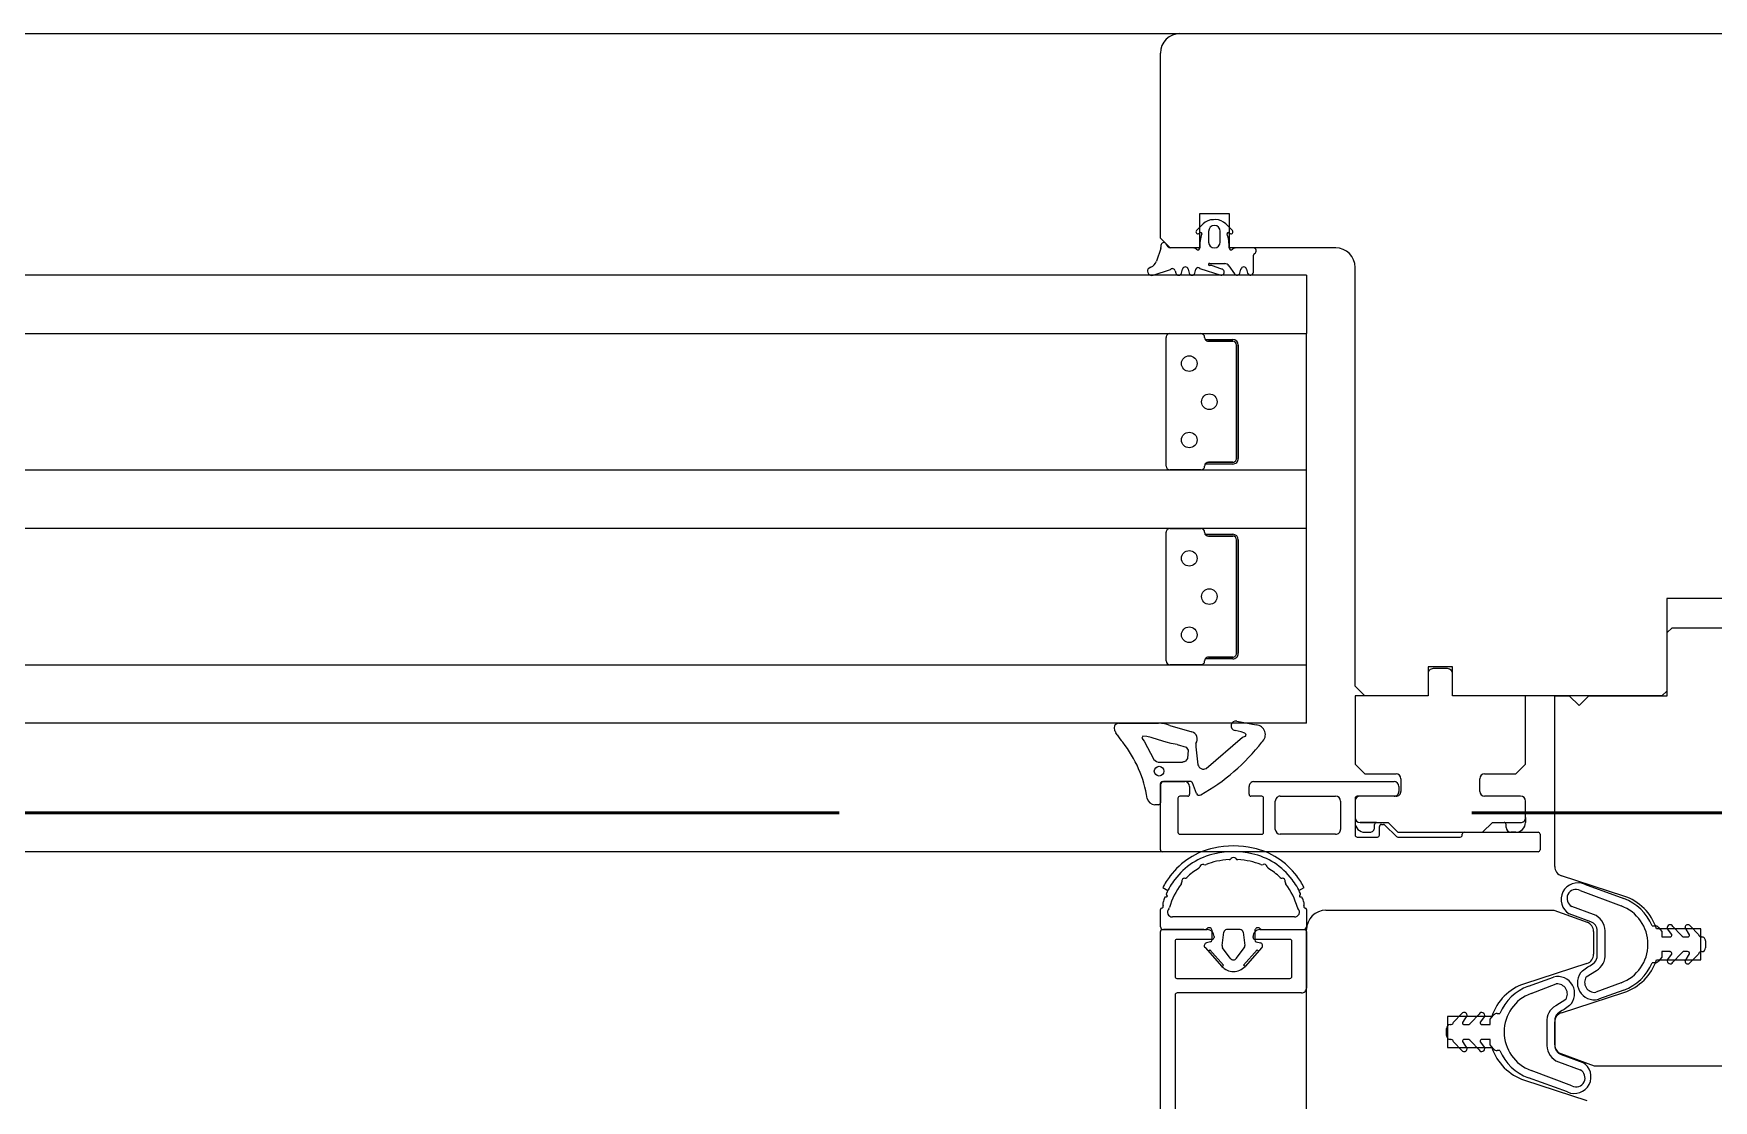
# Model space of a CAD drawing. Header units: centimetres. Extents: x 0.3 to 84.3, y 0.3 to 59.7.
# Drawn here: x 41.9845 to 42.3296, y 16.4007 to 16.6197 of the extents above; entities that cross this region are included whole.
import ezdxf

# ---------------------------------------------------------------- set-up
doc = ezdxf.new("R2010")
doc.units = ezdxf.units.CM
for name, pattern in [('AUSGEZOGEN', [0]), ('LINIE_23', [0.79, 0.4, -0.13, 0, -0.13, 0, -0.13]), ('RAND', [44.449999999999996, 12.7, -6.35, 12.7, -6.35, 0, -6.35])]:
    doc.linetypes.add(name, pattern=pattern)
doc.layers.add('Bauachsen grob', color=7, linetype='RAND', lineweight=25)
doc.layers.add('Fenster', color=7, linetype='AUSGEZOGEN', lineweight=35)

msp = doc.modelspace()

# ---------------------------------------------------------------- linework, layer by layer
at = {"layer": 'Bauachsen grob', "color": 32, "linetype": 'LINIE_23', "lineweight": 50, "true_color": 0xc36e14}
msp.add_line((22.93999949395658, 16.45973633730105), (73.13199837207799, 16.45973633730105), dxfattribs=at)
at = {"layer": 'Fenster', "color": 7, "linetype": 'AUSGEZOGEN', "lineweight": 25}
for p, q in [((39.42799842420348, 16.61973702461978), (42.2200002501508, 16.6197361169403)), ((42.22000025015151, 16.61973570238174), (42.36200024697737, 16.61973594937713)), ((42.21600032329593, 16.57773569636293), (42.21600025719854, 16.61573569551352)), ((42.23020031428147, 16.58273572095073), (42.22400031442007, 16.58273571016644)), ((42.22400031442007, 16.58273571016644), (42.2240003265959, 16.5757357103229)), ((42.23020032645729, 16.57573572110719), (42.23020031428147, 16.58273572095073)), ((42.22474685091836, 16.58065068475736), (42.22340927172014, 16.57931132368977)), ((42.22389252523011, 16.57868239228333), (42.22419240162338, 16.57885577234252)), ((42.22589223791303, 16.57913021148979), (42.22589365225281, 16.57692989461071)), ((42.22732007838868, 16.58153100164805), (42.22686762350716, 16.58153067982057)), ((42.22829330990658, 16.57693143708457), (42.22829182617505, 16.57914475440975)), ((42.2307792117608, 16.57931133685693), (42.22944162777679, 16.58065069314507)), ((42.22999608348537, 16.57885578271139), (42.23029596049815, 16.57868240372368)), ((42.2160782389393, 16.57558147043215), (42.21516242049697, 16.57299001789702)), ((42.21800032673001, 16.57573569988649), (42.21600032329593, 16.57773569636293)), ((42.21609386068032, 16.57622100896442), (42.21609386102914, 16.57602577427133)), ((42.21609386102914, 16.57602577427133), (42.2160938613772, 16.57583096486592)), ((42.21759230229931, 16.57598386628047), (42.21718535127464, 16.57656505042355)), ((42.2240003265959, 16.5757357103229), (42.21800032673001, 16.57573569988649)), ((42.22271527727669, 16.5757280214747), (42.21808379401376, 16.57572801300294)), ((42.25200032596999, 16.57573575902621), (42.23020032645729, 16.57573572110719)), ((42.23509388177453, 16.57572804219049), (42.23147321900815, 16.57572803712164)), ((42.22617160374261, 16.57252802751582), (42.2292019516977, 16.57252803292986)), ((42.22842330224078, 16.57141763688765), (42.22667963785941, 16.57203590104018)), ((42.23006797797541, 16.57202803448827), (42.23122268136542, 16.57042803585933)), ((42.23509387020133, 16.57072804276891), (42.23509386384582, 16.57421151817967)), ((42.2460003358992, 16.57013616316704), (39.40199851151087, 16.57013698039755)), ((42.2140101447606, 16.57179072203158), (42.21347520480564, 16.57144534410577)), ((42.2145226200001, 16.57012800691269), (42.2180629038257, 16.57132612040946)), ((42.2190399726492, 16.57103198778314), (42.2191630330455, 16.57057272341381)), ((42.22032214401113, 16.57057272548468), (42.2205388186781, 16.57138137212942)), ((42.22169792964375, 16.57138137420029), (42.22191460720013, 16.57057272832981)), ((42.22307371816576, 16.57057273040064), (42.22329039283274, 16.57138137704538)), ((42.22410711088444, 16.57148332005696), (42.2284061494926, 16.5701280311032)), ((42.23232185182035, 16.57057274639278), (42.23253852648732, 16.57138139303752)), ((42.23369763745296, 16.5713813951084), (42.23391431500936, 16.57057274923786)), ((42.24600033589992, 16.57013574825942), (42.24600035677279, 16.55813574852764)), ((42.25600048242698, 16.48573576799563), (42.2560003328382, 16.57173576607325)), ((39.40199853238371, 16.55813698066577), (42.24600035677206, 16.55813616343526)), ((42.21794035740001, 16.55813569972002), (42.22430035725784, 16.5581357107826)), ((42.24600040547608, 16.53013574915354), (42.24600035677279, 16.55813574852764)), ((42.21716040476404, 16.5309156989717), (42.21716035877421, 16.55735569838071)), ((42.22508035859717, 16.55735571215678), (42.22508035859717, 16.55735571215678)), ((42.22522035934196, 16.55692571240993), (42.23086035921588, 16.55692572222011)), ((42.22522035938695, 16.55689984247429), (42.22522035934196, 16.55692571240993)), ((42.22586035995383, 16.55656571353116), (42.23086035984208, 16.5565657222282)), ((42.23086035984208, 16.5565657222282), (42.22586035995383, 16.55656571353116)), ((42.23164036118138, 16.55578572360237), (42.23164040170951, 16.53248572412317)), ((42.23164040170951, 16.53248572412317), (42.23164036118138, 16.55578572360237)), ((42.23200036117331, 16.55578572422851), (42.23200040170146, 16.53248572474936)), ((42.22508040456961, 16.53092571274751), (42.22508040456961, 16.53092571274751)), ((42.22522040383592, 16.53134571298165), (42.22522040379093, 16.53137158291729)), ((42.23086040370984, 16.53134572279192), (42.22522040383592, 16.53134571298165)), ((42.23086040308367, 16.53170572278387), (42.22586040319543, 16.53170571408682)), ((42.22586040319543, 16.53170571408682), (42.23086040308367, 16.53170572278387)), ((39.40199858108704, 16.53013698129167), (42.2460004054754, 16.5301361640612)), ((42.22430040596119, 16.53013571140846), (42.21794040610335, 16.53013570034587)), ((42.24600042634896, 16.51813574942176), (42.24600040547608, 16.53013574915354)), ((42.24600042634822, 16.51813616432947), (39.4019986019599, 16.51813698155989)), ((42.21716047434021, 16.49091569986581), (42.21716042835038, 16.51735569927483)), ((42.21794042697617, 16.51813570061413), (42.22430042683403, 16.51813571167673)), ((42.22508042817334, 16.5173557130509), (42.22508042817334, 16.5173557130509)), ((42.22522042891813, 16.516925713304), (42.23086042879208, 16.51692572311427)), ((42.22522042896313, 16.5168998433684), (42.22522042891813, 16.516925713304)), ((42.24600047505231, 16.4901357500477), (42.24600042634896, 16.51813574942176)), ((42.22586042953001, 16.51656571442527), (42.23086042941825, 16.51656572312232)), ((42.23086042941825, 16.51656572312232), (42.22586042953001, 16.51656571442527)), ((42.23164043075754, 16.51578572449649), (42.23164047128568, 16.49248572501729)), ((42.23164047128568, 16.49248572501729), (42.23164043075754, 16.51578572449649)), ((42.23200043074952, 16.51578572512267), (42.23200047127761, 16.49248572564348)), ((42.34000044924005, 16.50373591370322), (42.32000044968711, 16.50373587891513)), ((42.32000044968711, 16.50373587891513), (42.32000048273579, 16.48473587933981)), ((42.32010046186068, 16.49673587924554), (42.32110046009893, 16.49773588096259)), ((42.32010048447294, 16.48373587953616), (42.32010046186068, 16.49673587924554)), ((42.32110046009893, 16.49773588096259), (42.33890045970103, 16.49773591192402)), ((39.4019986506632, 16.49013698218578), (42.24600047505157, 16.49013616495531)), ((42.22430047553734, 16.49013571230262), (42.21794047567952, 16.49013570124002)), ((42.22508047414576, 16.49092571364172), (42.22508047414576, 16.49092571364172)), ((42.22522047341209, 16.49134571387581), (42.2252204733671, 16.49137158381141)), ((42.23086047328606, 16.49134572368603), (42.22522047341209, 16.49134571387581)), ((42.23086047265985, 16.49170572367798), (42.22586047277161, 16.49170571498103)), ((42.22586047277161, 16.49170571498103), (42.23086047265985, 16.49170572367798)), ((42.24600049592514, 16.47813575031596), (42.24600047505231, 16.4901357500477)), ((42.27600047502229, 16.48973580269431), (42.27100047513408, 16.48973579399727)), ((42.27100047513408, 16.48973579399727), (42.27100048557051, 16.48373579413137)), ((42.27349727485981, 16.4893357983351), (42.27199727489334, 16.48933579572599)), ((42.27499727482629, 16.48933580094418), (42.27349727485981, 16.4893357983351)), ((42.27600048545872, 16.48373580282842), (42.27600047502229, 16.48973580269431)), ((42.25800048586108, 16.48373577151911), (42.25600048242698, 16.48573576799563)), ((42.27099727665509, 16.48833579400894), (42.27099728465636, 16.48373579411778)), ((42.2759972845446, 16.48373580281478), (42.27599727654336, 16.48833580270594)), ((42.27099728465636, 16.48373579411778), (42.25599728499164, 16.48373576805039)), ((42.25599728499164, 16.48373576805039), (42.25599730933798, 16.46973576837877)), ((42.27100048557051, 16.48373579413137), (42.25800048586108, 16.48373577151911)), ((42.29099728420929, 16.48373582892955), (42.2759972845446, 16.48373580281478)), ((42.31900048449754, 16.4837358776228), (42.27600048545872, 16.48373580282842)), ((42.29099730856629, 16.46973582925789), (42.29099728420929, 16.48373582892955)), ((42.2970004849893, 16.48373583935595), (42.30000048492226, 16.48373584457413)), ((42.29700054593386, 16.44869824898579), (42.2970004849893, 16.48373583935595)), ((42.30000048492226, 16.48373584457413), (42.30200048835636, 16.4817358480976)), ((42.30200048835636, 16.4817358480976), (42.30400048483283, 16.48373585153168)), ((42.30400048483283, 16.48373585153168), (42.32010048447294, 16.48373587953616)), ((42.32000048273579, 16.48473587933981), (42.31900048449754, 16.4837358776228)), ((42.24600049592441, 16.47813616522354), (39.40199867153606, 16.478136982454)), ((42.20710118144547, 16.47572546896909), (42.20683500060414, 16.47615757683329)), ((42.20710118144545, 16.47572546896945), (42.20683500060414, 16.47615757683366)), ((42.20747586855029, 16.47812689002431), (42.21562178227506, 16.47812690419337)), ((42.20747586855029, 16.47812689002463), (42.21562178227506, 16.47812690419369)), ((42.21236359185687, 16.4754451253948), (42.21218689442281, 16.47507174878406)), ((42.21236359185687, 16.47544512539512), (42.21218689442281, 16.47507174878443)), ((42.21321362577568, 16.47539182499718), (42.21236359185687, 16.4754451253948)), ((42.21409210802803, 16.47517867887732), (42.21321362577568, 16.47539182499746)), ((42.21795320501517, 16.47765542272341), (42.22244742313152, 16.47638302874011)), ((42.21795320501517, 16.47765542272369), (42.22244742313152, 16.47638302874039)), ((42.22539692852391, 16.46886042246474), (42.23288202616598, 16.47523451810421)), ((42.22539692852391, 16.46886042246511), (42.23288202616598, 16.47523451810457)), ((42.23259701949819, 16.47635471329877), (42.23131779280157, 16.47661188138118)), ((42.23171197330606, 16.47857265242956), (42.23566470782024, 16.47777802016581)), ((42.23330577463889, 16.47605996007524), (42.23259701949819, 16.47635471329877)), ((42.23288202616598, 16.47523451810421), (42.23329115209128, 16.4753797438842)), ((42.23329115209128, 16.4753797438842), (42.23346637588095, 16.47548714725831)), ((42.2335349431265, 16.47588827563668), (42.23330577463889, 16.47605996007524)), ((42.23353494312646, 16.47588827563705), (42.23330577463889, 16.4760599600756)), ((42.23346637588095, 16.47548714725831), (42.23361215106907, 16.47567771833588)), ((42.23346637588095, 16.47548714725863), (42.23361215106905, 16.4756777183362)), ((42.23361215106905, 16.4756777183362), (42.23353494312646, 16.47588827563705)), ((42.21218689442281, 16.47507174878406), (42.21263348218145, 16.47444315179342)), ((42.21263348218145, 16.47444315179342), (42.21462500509585, 16.4706978105055)), ((42.2156120962167, 16.47473425113631), (42.21409210802803, 16.47517867887705)), ((42.21718682504741, 16.4742509738876), (42.2156120962167, 16.47473425113631)), ((42.21822454788281, 16.47396388968077), (42.21718682504741, 16.4742509738876)), ((42.21940589851616, 16.47375340363319), (42.21822454788281, 16.47396388968077)), ((42.21940775525525, 16.47375339697428), (42.22131244138097, 16.4732248866204)), ((42.22131244138097, 16.47322488662075), (42.22168574333642, 16.47257336992971)), ((42.22168574333642, 16.47257336992939), (42.22154842038628, 16.47091475099056)), ((42.22327947385939, 16.47399450576632), (42.22327947512494, 16.47326693510673)), ((42.22327947385939, 16.47399450576668), (42.22327947512494, 16.47326693510704)), ((42.22327947512494, 16.47326693510673), (42.22369952074537, 16.46960558002184)), ((42.22327947512494, 16.47326693510704), (42.22369952074537, 16.46960558002216)), ((42.21587339807962, 16.47012583899973), (42.22050642991034, 16.47012584344471)), ((42.21587339807962, 16.47012583900009), (42.22050642991034, 16.47012584344507)), ((42.22062876899082, 16.47014877677212), (42.22050642991054, 16.47012584344471)), ((42.22071438676251, 16.47016995570334), (42.22062876899082, 16.47014877677212)), ((42.22085935551613, 16.47021281703515), (42.22071438676249, 16.47016995570371)), ((42.22100853506287, 16.47026750766177), (42.22085935551613, 16.47021281703482)), ((42.22117956498774, 16.47034724464566), (42.22100853506284, 16.47026750766209)), ((42.22154842038628, 16.47091475099056), (42.22117956498774, 16.47034724464538)), ((42.22154842038626, 16.47091475099083), (42.22117956498774, 16.47034724464566)), ((42.25599730933798, 16.46973576837877), (42.25799731277132, 16.46773577189925)), ((42.28899731209059, 16.46773582582078), (42.29099730856629, 16.46973582925789)), ((42.21599734058395, 16.45213569915691), (42.21599731692805, 16.46573569932589)), ((42.21599731739974, 16.46546451043592), (42.21599732381972, 16.46177359655872)), ((42.21599731739974, 16.46546451043628), (42.21599732381972, 16.46177359655908)), ((42.21639731622335, 16.46613570001269), (42.22099695877191, 16.46613570801333)), ((42.22222312488458, 16.4661269157145), (42.2166597106969, 16.46612690603747)), ((42.22199696048894, 16.46513570977509), (42.22199696327199, 16.46353570937759)), ((42.22337863958959, 16.46372170348168), (42.22259900212001, 16.4658637290228)), ((42.23419831038917, 16.46353573060064), (42.23419830760612, 16.46513573056486)), ((42.23519830584437, 16.46613573228192), (42.26399731547115, 16.46613578237503)), ((42.25799731277132, 16.46773577189925), (42.26439731260587, 16.46773578302396)), ((42.26499731718818, 16.46513578413683), (42.26499731892758, 16.46413578415918)), ((42.26539731432139, 16.46673578478567), (42.26539731884387, 16.46413578485495)), ((42.28159731854176, 16.46413581303332), (42.28159731401928, 16.46673581296405)), ((42.28259731225603, 16.4677358146811), (42.28899731209059, 16.46773582582078)), ((42.21959732206577, 16.46273570522149), (42.21959733424157, 16.45573573322982)), ((42.2215969639767, 16.46313570869075), (42.2199973213611, 16.46313570590833)), ((42.2367973214123, 16.46313573513035), (42.23459831107598, 16.46313573130533)), ((42.23719733427488, 16.45573576384331), (42.2371973220991, 16.46273573583498)), ((42.23959733275083, 16.45633576800447), (42.23959732266236, 16.462135740023)), ((42.2405973209006, 16.46313574174005), (42.25199732095757, 16.46313576156922)), ((42.25299732267463, 16.46213576333103), (42.25299733276313, 16.4563357913125)), ((42.25599732156392, 16.46273576853583), (42.2559973268967, 16.45966990936982)), ((42.25599732260758, 16.46213576854926), (42.25599732852153, 16.45873576863969)), ((42.26399732068934, 16.46313578244208), (42.25639732085922, 16.46313576922262)), ((42.26439732060561, 16.46313578313784), (42.25699732084581, 16.46313577026627)), ((42.28999732001858, 16.46313582766662), (42.2825973202588, 16.46313581479503)), ((42.29099732764965, 16.45873582951886), (42.29099732173566, 16.46213582942837)), ((42.21559732452442, 16.46137359587192), (42.21484494646735, 16.46137359456325)), ((42.21559732452442, 16.46137359587224), (42.21484494646733, 16.46137359456352)), ((42.2559973268967, 16.45966990936982), (42.25599733478333, 16.45513579655754)), ((42.25599732852153, 16.45873576862523), (42.25599733026096, 16.45773576866204)), ((42.29099732764965, 16.4587358295044), (42.29099732938902, 16.45773582954121)), ((42.21999733492839, 16.4553357339345), (42.23679733497959, 16.45533576315648)), ((42.2519973345249, 16.45533578959544), (42.24059733446791, 16.45533576976623)), ((42.25639733547018, 16.45473579726227), (42.26059733533149, 16.45473580456774)), ((42.2603973301178, 16.4577357763154), (42.25699733023861, 16.45773577040141)), ((42.25699733023861, 16.45773577040141), (42.25999733012677, 16.45773577561964)), ((42.25799733369507, 16.45573577218556), (42.25899733362791, 16.45573577392493)), ((42.25999733012677, 16.45773577561964), (42.26279733006417, 16.45773578048993)), ((42.25999733186614, 16.45673577564198), (42.25999733082251, 16.45733577562856)), ((42.26099733462683, 16.45513580525458), (42.26099733149591, 16.45693577737689)), ((42.26139733079123, 16.45733577806373), (42.26183164532486, 16.4573357788192)), ((42.26211448823481, 16.45721862202627), (42.26448014988431, 16.45485296860643)), ((42.26279733006417, 16.45773578048993), (42.26479733349827, 16.4557357840135)), ((42.26476299279425, 16.45473581181346), (42.27759733497902, 16.45473583413759)), ((42.26479733349827, 16.4557357840135), (42.27349733330383, 16.45573579914631)), ((42.27349733330383, 16.45573579914631), (42.28219733310934, 16.45573581427916)), ((42.27799733427432, 16.45513583482439), (42.2779973339265, 16.45533580735551)), ((42.27839733322179, 16.4557358080423), (42.29359733288202, 16.45573583448131)), ((42.28219733310934, 16.45573581427916), (42.28419732958584, 16.45773581771323)), ((42.28419732958584, 16.45773581771323), (42.28699732952323, 16.45773582258358)), ((42.28659732953218, 16.45773582188781), (42.28999732941139, 16.45773582780176)), ((42.28699732952323, 16.45773582258358), (42.28999732941139, 16.45773582780176)), ((42.28699733126265, 16.45673582260593), (42.28699733021902, 16.4573358225925)), ((42.28899733291255, 16.45573582610705), (42.28799733297969, 16.45573582436769)), ((42.29399733356888, 16.455335835186), (42.29399733913495, 16.45213583483046)), ((42.21639734127075, 16.45173569986164), (39.43159872064084, 16.45173662007041)), ((42.29359733983964, 16.45173583414366), (42.21639734127075, 16.45173569986164)), ((42.21648544781123, 16.44435996749531), (42.21755089521641, 16.4438078608368)), ((42.24445038252613, 16.44380790762585), (42.24551582801067, 16.44436001799086)), ((42.31121433291826, 16.44262685276781), (42.29838251522273, 16.44679613839949)), ((42.30311876785941, 16.4450459205073), (42.31117089363708, 16.442115202263)), ((42.21724683134986, 16.44244469176756), (42.21702518042891, 16.44241783617072)), ((42.21738269431395, 16.44276334714509), (42.21724861122438, 16.44294187467499)), ((42.24461858706227, 16.4427633945194), (42.24475266953078, 16.44294192251569)), ((42.2447544511349, 16.44244473961444), (42.24497610214929, 16.44241788478871)), ((42.30220738199926, 16.44378358495415), (42.31062366403521, 16.44061169315146)), ((42.21600065188221, 16.43633556541727), (42.21600064571157, 16.43988314342164)), ((42.24355037410636, 16.43833561329266), (42.21845092267328, 16.4383355696346)), ((42.24600064568435, 16.43988319560377), (42.24600065185501, 16.43633561759939)), ((42.25000056234353, 16.43973562444776), (42.2968439645971, 16.43973570592734)), ((42.2968439645971, 16.43973570592734), (42.30368460576091, 16.43724592963531)), ((42.30443474068738, 16.43735683162081), (42.29998812392888, 16.43897525900502)), ((42.30498197028926, 16.4388603407323), (42.30050648935259, 16.4404892737613)), ((42.21600098893179, 16.24253556945382), (42.2160006535746, 16.4353355654393)), ((42.21640065286989, 16.43573556612614), (42.2256183569172, 16.43573558215999)), ((42.22494235252165, 16.43573558098388), (42.21660065291244, 16.4357355664743)), ((42.22660065665116, 16.43364251471026), (42.22660065335691, 16.43553558387276)), ((42.22701835932116, 16.43433558462648), (42.22701835966904, 16.43413558463099)), ((42.22866627689638, 16.43244896397814), (42.2290051261865, 16.43520870966854)), ((42.23240065287523, 16.43573559395691), (42.2296006529477, 16.43573558908657)), ((42.23299618146935, 16.43520871661063), (42.23333504036024, 16.4324489720978)), ((42.23501835949017, 16.43413559854617), (42.23501835914229, 16.43433559849522)), ((42.2354006531618, 16.43553559917959), (42.23540065645463, 16.4336425300171)), ((42.23641835668763, 16.43573560089899), (42.24560065286783, 16.43573561679341)), ((42.2370589533013, 16.4357356020596), (42.24540065291207, 16.43573561656913)), ((42.24600063896671, 16.39573561847369), (42.24600056939055, 16.43573561757954)), ((42.24600065355129, 16.4353356174981), (42.24600067372916, 16.42373561788217)), ((42.30500056871387, 16.43536654672475), (42.30500057683412, 16.43069812916365)), ((42.30575071247178, 16.43040016191048), (42.30575070364032, 16.43547744871021)), ((42.30735583816285, 16.43072901399078), (42.30735070360454, 16.43547745149322)), ((42.31700056667272, 16.43651828632037), (42.31756022401416, 16.43651828729385)), ((42.32700056746226, 16.43593589260654), (42.31789602116724, 16.43593587677006)), ((42.31831483718063, 16.43617445920636), (42.3190005685978, 16.43538585370357)), ((42.3190005685978, 16.43538585370357), (42.31900057059813, 16.43423582872929)), ((42.31900057059813, 16.43423582872929), (42.32069653308915, 16.43423583167928)), ((42.32104527011205, 16.43474665872796), (42.32016863397868, 16.43591558338262)), ((42.32129128303089, 16.43640332365926), (42.32299252623385, 16.43460862692023)), ((42.32336138614662, 16.4342359363145), (42.32429651768521, 16.4342359379411)), ((42.32469386166792, 16.43468195096662), (42.32376863307394, 16.43616957976237)), ((42.32480539980269, 16.43649654616998), (42.32651427741768, 16.43472066539371)), ((42.32699375862095, 16.43426880403781), (42.32720057041469, 16.43423594299238)), ((42.32700057859444, 16.42953589274958), (42.32700056746226, 16.43593589260654)), ((42.21900065705341, 16.43333557069987), (42.21900066957747, 16.42613557086079)), ((42.22661836037377, 16.4337355839441), (42.21940065634868, 16.43373557138671)), ((42.22515481318351, 16.43204494306701), (42.22862281926214, 16.42819412905683)), ((42.22630418494805, 16.43325614387277), (42.22544536632237, 16.43302602251452)), ((42.22582402024151, 16.43130186711606), (42.22612125062187, 16.43156954993934)), ((42.22612125062187, 16.43156954993934), (42.22892004964249, 16.42846181188002)), ((42.23035477693366, 16.42986354073587), (42.22877739067269, 16.43202180522967)), ((42.23164654931866, 16.42986354298287), (42.23322392806998, 16.43202181296279)), ((42.23588006969548, 16.43156956691383), (42.23308128148611, 16.42846181911809)), ((42.23684650548003, 16.43204496340358), (42.23337851279768, 16.42819413732891)), ((42.24260065641005, 16.43373561174367), (42.23541836017699, 16.43373559925085)), ((42.235697129502, 16.4332561602109), (42.23655594892816, 16.43302604184032)), ((42.23617730100705, 16.43130188512464), (42.23588006969548, 16.43156956691383)), ((42.24300066962001, 16.4261356126101), (42.24300065709684, 16.43333561244836)), ((42.32068083557967, 16.43121834284034), (42.31900057584677, 16.43121833991768)), ((42.31900057584677, 16.43121833991768), (42.31900057784713, 16.43006831494341)), ((42.32016864507084, 16.42953858932779), (42.32104527713776, 16.43070751703213)), ((42.32299253277937, 16.43084555561395), (42.32129129581979, 16.42905085295661)), ((42.32429652293418, 16.43121824912941), (42.32336139139561, 16.43121824750288)), ((42.3237686450497, 16.42928460547173), (42.32469386846848, 16.43077223748624)), ((42.32651428435292, 16.430733529392), (42.3248054129159, 16.42895764267087)), ((42.32720057566365, 16.43121825418075), (42.32699376398426, 16.43118539241591)), ((42.3280005717883, 16.4334359444018), (42.32800057300598, 16.43273589441747)), ((42.32800057300598, 16.43273589441747), (42.32800057425424, 16.43201825555444)), ((42.22862281926214, 16.42819412905683), (42.22892004964249, 16.42846181188002)), ((42.23337851279768, 16.42819413732891), (42.23308128148611, 16.42846181911809)), ((42.30361861416232, 16.42879601376977), (42.29078681097101, 16.42462668349868)), ((42.30271027836395, 16.42728299829378), (42.30383249017671, 16.4280866865799)), ((42.30348082288336, 16.42606229413277), (42.30555245761528, 16.42734611749475)), ((42.31754494288896, 16.42891828743713), (42.31700057989219, 16.42891828649027)), ((42.31789603229943, 16.42953587691314), (42.32700057859444, 16.42953589274958)), ((42.31900057784713, 16.43006831494341), (42.31829955485934, 16.42926211814979)), ((42.21940067026432, 16.42573557156552), (42.24260067032472, 16.42573561192326)), ((42.29158303859856, 16.42411709238491), (42.29676898200572, 16.42600463163713)), ((42.29212782137665, 16.42262032210429), (42.29731099727121, 16.42457583524379)), ((42.3106236914949, 16.42482485747514), (42.30544051560032, 16.42286934433564)), ((42.21901838011687, 16.42233557097884), (42.21900072269467, 16.39561019464928)), ((42.24500067549099, 16.42273561616508), (42.21941837941215, 16.42273557166591)), ((42.29927068998819, 16.42138288544666), (42.29719905525626, 16.42009906208468)), ((42.29838256413584, 16.41867554739993), (42.31121436732715, 16.42284487767106)), ((42.3000412345076, 16.42016218128565), (42.29891902269483, 16.41935849299953)), ((42.31116847427299, 16.42332808719448), (42.30598253086581, 16.42144054794221)), ((42.28410514599869, 16.41793568425665), (42.27500059970371, 16.41793566842016)), ((42.27500059970371, 16.41793566842016), (42.2750006108359, 16.41153566856324)), ((42.27623722851863, 16.41671165018742), (42.27794609995568, 16.41848753690852)), ((42.27898286782185, 16.4181605741077), (42.27805764440309, 16.41667294209319)), ((42.27975898009219, 16.41659962396544), (42.28146021705174, 16.41839432662273)), ((42.28258286780071, 16.41790659025159), (42.28170623573381, 16.4167376625473)), ((42.28375093502444, 16.41737686463603), (42.28445195801221, 16.41818306142963)), ((42.2837509370248, 16.41622683966175), (42.28375093502444, 16.41737686463603)), ((42.28520656998259, 16.41852689214229), (42.28575093297938, 16.41852689308917)), ((42.29539567470872, 16.41671616558865), (42.29540080926702, 16.41196772808617)), ((42.29700060958428, 16.41210501444503), (42.29700060146402, 16.41677343200609)), ((42.29700080039979, 16.4170450176689), (42.29700080923121, 16.41196773086922)), ((42.27475093986558, 16.41470928516197), (42.27475093861731, 16.415426924025)), ((42.27475094108323, 16.41400923517754), (42.27475093986558, 16.41470928516197)), ((42.27555093720792, 16.41622692539864), (42.27575774888732, 16.41625978716352)), ((42.2757577542506, 16.41317637554157), (42.27555094245687, 16.413209236587)), ((42.27845498993739, 16.41622693044992), (42.27939012147595, 16.41622693207655)), ((42.27939012672493, 16.41320924326488), (42.27845499518634, 16.41320924163834)), ((42.28375094227341, 16.41320935085009), (42.2820549797824, 16.41320934790015)), ((42.28207067729188, 16.4162268367391), (42.2837509370248, 16.41622683966175)), ((42.28375094427378, 16.41205932587582), (42.28375094227341, 16.41320935085009)), ((42.2750006108359, 16.41153566856324), (42.2841051571309, 16.41153568439969)), ((42.27794611306888, 16.41094863340945), (42.27623723545388, 16.41272451418572)), ((42.27805765120367, 16.41276322861281), (42.27898287979761, 16.41127559981706)), ((42.28146022984065, 16.41104185592017), (42.27975898663769, 16.41283655265916)), ((42.28170624275952, 16.41269852085143), (42.28258287889287, 16.41152959619676)), ((42.28443667569092, 16.41127072037307), (42.28375094427378, 16.41205932587582)), ((42.28575094619884, 16.41092689325906), (42.2851912888574, 16.41092689228558)), ((42.30515721370102, 16.40773585524239), (42.29831657253722, 16.41022563153442)), ((42.29831677218419, 16.41008834795862), (42.30276338894269, 16.40846992057441)), ((42.30054413087229, 16.40366159462529), (42.29212784883636, 16.40683348642797)), ((42.2977695425823, 16.40858483884713), (42.30224502351897, 16.40695590581809)), ((42.35200061595462, 16.40773593672198), (42.30515721370102, 16.40773585524239)), ((42.29078684537983, 16.40484470840193), (42.3036186630754, 16.40067542277025)), ((42.29963274501214, 16.40239925907208), (42.29158061923447, 16.40532997731639))]:
    msp.add_line(p, q, dxfattribs=at)
for centre, radius in [((42.22192036800838, 16.55198570678026), 0.001599999964237213), ((42.22604038157063, 16.54413571412209), 0.001599999964237213), ((42.22192039531703, 16.53628570713117), 0.001599999964237213), ((42.22192043758455, 16.51198570767437), 0.001599999964237213), ((42.2260404511468, 16.50413571501621), 0.001599999964237213), ((42.22192046489322, 16.49628570802533), 0.001599999964237213), ((42.21573355352024, 16.46828129279856), 0.0009951991738439434), ((42.21573355352024, 16.46828129279887), 0.0009951991738439434)]:
    msp.add_circle(centre, radius, dxfattribs=at)
for centre, radius, start, end in [((42.22000025710913, 16.61573570247105), 0.003999999910593032, 90.00009966057128, 180.0000996577323), ((42.22369227033442, 16.57902864697975), 0.0003999929225091269, 135.0326048433393, 300.0427546813742), ((42.2242925467645, 16.57868267976846), 0.000199975219618, 346.7770180687356, 120.0521310899933), ((42.22686958440006, 16.57853044429566), 0.003000236165644155, 90.03744735080427, 135.0336649512531), ((42.22709207120872, 16.57913102076025), 0.001199833568615641, 0.6558387395782622, 180.0386451821503), ((42.22731812750476, 16.57852967163598), 0.003001330646089038, 44.96653977825638, 89.96275737851978), ((42.22989593896276, 16.57868268977954), 0.0001999752196213105, 59.94807364063323, 193.2231866591146), ((42.23049621415659, 16.57902865913566), 0.0003999929225092771, 239.9574500491701, 44.96759988549857), ((42.21409386142182, 16.57583096129269), 0.001999999955336423, 352.8339448952773, 0.0001023638641616895), ((42.21669386065766, 16.57622090371441), 0.0005999999865903835, 35.00009966614425, 179.9899493675577), ((42.21808379291625, 16.57632801298946), 0.0005999999865911402, 215.0000996664221, 270.0001048039439), ((42.22271527906328, 16.57472802149704), 0.0009999999776539726, 45.62234760148214, 90.00010236480615), ((42.22369440667308, 16.57572865413757), 0.0003999845071054933, 225.622347601248, 2.734602905918193), ((42.23210627924034, 16.57612844636077), 0.008021383202929644, 161.7764432465142, 182.7203813443579), ((42.22709347690628, 16.57693715848772), 0.00119984664144861, 180.3468710301243, 359.7267871698633), ((42.22208221561371, 16.57612842845173), 0.008021383202948764, 357.2791479126678, 18.22376148322558), ((42.23049408961526, 16.57572866628329), 0.0003999845012336788, 177.2791475822579, 314.3778567972379), ((42.23147322079474, 16.57472803714394), 0.0009999999776518973, 90.00010236480615, 134.3778571282949), ((42.23509388261451, 16.57512804220386), 0.000599999986588471, 293.5770051612255, 90.00008021308197), ((42.25200033292762, 16.5717357591156), 0.003999999910593032, 9.966504635886799e-05, 90.00009966057128), ((42.21352882327031, 16.5734063700991), 0.001685819994912878, 286.5894433657395, 345.7015317395003), ((42.22111837443833, 16.57122608174122), 0.000599999986592597, 15.00010236454275, 165.0001023641915), ((42.22605682478843, 16.57234079443123), 0.0002196142897805106, 58.49057436473718, 269.8168422309077), ((42.22622214985908, 16.57101305221772), 0.001120497650215132, 65.9025387223701, 98.52104406435525), ((42.22920195348429, 16.57152803295216), 0.0009999999776428021, 30.00010236472235, 90.00010236480615), ((42.23311808224756, 16.57122610264936), 0.0005999999865885807, 15.00010236454275, 165.0001023645192), ((42.23549386383689, 16.57421151889429), 0.0003999999910624642, 113.5770051617795, 180.0001023638642), ((42.21424036454628, 16.57097865418035), 0.000896252707212366, 148.6199479426382, 288.3564929535452), ((42.21846041744381, 16.57087669532401), 0.0005999999865881322, 15.00010236504607, 131.4925540927694), ((42.21974258825086, 16.57072801587277), 0.0005999999865885974, 195.0001023648705, 345.0001023645193), ((42.22249416240553, 16.57072802078877), 0.0005999999865885974, 195.0001023645427, 345.0001023648469), ((42.2237198824542, 16.57126306044965), 0.000445488666257836, 29.63167463829244, 164.5980849804064), ((42.22844555857489, 16.57077242389663), 0.0006455967380041498, 266.5003250436669, 91.9756090090891), ((42.23174229606011, 16.57072803678092), 0.0005999999865883179, 210.0001023648714, 345.0001023650225), ((42.23449387021473, 16.57072804169688), 0.0005999999865896489, 195.0001023648705, 0.0001023638641616895), ((42.21794035875675, 16.5573556997374), 0.0007799999825662963, 90.00009966077484, 180.0000996613894), ((42.22430035861456, 16.55735571079998), 0.0007799999825644772, 9.966138939567454e-05, 90.00009966077484), ((42.22586035859711, 16.55734571351367), 0.0007799999825654436, 180.0000996613894, 270.0000996607748), ((42.22586035859711, 16.55734571351367), 0.0007799999825662963, 214.8639376147279, 270.0000996607748), ((42.23086036119881, 16.55578572224557), 0.001139999974518432, 9.966138939567454e-05, 90.00009966077484), ((42.23086036119881, 16.55578572224557), 0.0007799999825662963, 9.966138939567454e-05, 90.00009966077484), ((42.23086036119881, 16.55578572224557), 0.0007799999825653868, 9.966138939567454e-05, 90.00009966077484), ((42.21794040474662, 16.53091570032838), 0.0007799999825662963, 180.0000996613894, 270.0000996602529), ((42.22430040460441, 16.53091571139102), 0.0007799999825662963, 270.0000996602529, 9.966138939567454e-05), ((42.22586040455217, 16.5309257141042), 0.0007799999825662963, 90.0000996602529, 180.0000996613894), ((42.22586040455217, 16.5309257141042), 0.0007799999825663253, 90.0000996602529, 145.1362617061188), ((42.23086040172694, 16.53248572276638), 0.0007799999825653868, 270.0000996607748, 9.966138939567454e-05), ((42.23086040172694, 16.53248572276638), 0.0007799999825662963, 270.0000996607748, 9.966138939567454e-05), ((42.23086040172694, 16.53248572276638), 0.001139999974519342, 270.0000996607748, 9.966138939567454e-05), ((42.21794042833291, 16.51735570063146), 0.0007799999825662963, 90.0000996602529, 180.0000996613894), ((42.22430042819076, 16.5173557116941), 0.0007799999825662963, 9.966138939567454e-05, 90.0000996602529), ((42.22586042817328, 16.51734571440779), 0.0007799999825654436, 180.0000996613894, 270.0000996607748), ((42.22586042817328, 16.51734571440779), 0.0007799999825662963, 214.8639376147279, 270.0000996607748), ((42.23086043077498, 16.51578572313969), 0.001139999974518432, 9.966138939567454e-05, 90.00009966077484), ((42.23086043077498, 16.51578572313969), 0.0007799999825662963, 9.966138939567454e-05, 90.00009966077484), ((42.23086043077498, 16.51578572313969), 0.0007799999825653868, 9.966138939567454e-05, 90.00009966077484), ((42.23086047130309, 16.49248572366049), 0.001139999974519342, 270.0000996604177, 9.966138939567454e-05), ((42.23086047130309, 16.49248572366049), 0.0007799999825653868, 270.0000996607748, 9.966138939567454e-05), ((42.23086047130309, 16.49248572366049), 0.0007799999825662963, 270.0000996607748, 9.966138939567454e-05), ((42.21794047432278, 16.49091570122249), 0.0007799999825662963, 180.0000996613894, 270.0000996602529), ((42.22430047418061, 16.49091571228513), 0.0007799999825662963, 270.0000996607748, 9.966138939567454e-05), ((42.22586047412835, 16.4909257149984), 0.0007799999825662963, 90.0000996602529, 180.0000996613894), ((42.22586047412835, 16.4909257149984), 0.0007799999825663253, 90.0000996602529, 145.1362617063329), ((42.27199727663272, 16.48833579574829), 0.000999999977648258, 90.00009966036772, 180.0000996650464), ((42.2749972765657, 16.48833580096647), 0.0009999999776484855, 9.966504635886799e-05, 90.00009966077484), ((42.20747587028967, 16.47712689004665), 0.0009999999776484742, 90.00009966036772, 199.025903628148), ((42.20747587028967, 16.47712689004691), 0.0009999999776484742, 90.00009966036772, 199.025903628148), ((42.20959457581742, 16.47785749047256), 0.003241135871724434, 199.0259036281858, 211.6332997063573), ((42.20959457581742, 16.47785749047288), 0.003241135871724434, 199.0259036282452, 211.6332997064108), ((42.21445694776749, 16.48025666182738), 0.008639386951827381, 211.6332997063823, 224.3835742775686), ((42.21445694776749, 16.4802566618277), 0.008639386951827381, 211.6332997064023, 224.3835742775854), ((42.21562178487873, 16.47212686496654), 0.006000039226772655, 67.13460670346002, 90.00002486292041), ((42.21562178487873, 16.47212686496686), 0.006000039226772655, 67.13460670346002, 90.00002486292041), ((42.22202679069124, 16.47489731444211), 0.001544110949683923, 324.2197100069399, 74.19222827258773), ((42.22202679069124, 16.47489731444247), 0.001544110949683923, 324.2197100070468, 74.19222827262362), ((42.23151488361957, 16.47759226679163), 0.001000000171806752, 78.63317879393213, 258.6331126656929), ((42.23151488361957, 16.47759226679194), 0.001000000171806752, 78.63317879393213, 258.6331126656929), ((42.23555963357271, 16.47578078199112), 0.002000000230956684, 310.1427964219948, 86.9884584198194), ((42.23555963357273, 16.47578078199148), 0.002000000230956684, 310.1427964219292, 86.98845841981404), ((42.18857230688369, 16.45884132108176), 0.0249961633308081, 8.84605158254992, 37.95136155752425), ((42.18857230688363, 16.45884132108213), 0.0249961633308081, 8.84605158254992, 37.95136155752425), ((42.20390787249782, 16.49979906457469), 0.04168665193343189, 299.2313845968215, 322.2050096695284), ((42.20390787249782, 16.49979906457501), 0.04168665193343189, 299.2313845968215, 322.2050096695245), ((42.21584156458006, 16.47170472447923), 0.001579206360546857, 219.6136545291321, 271.1550413955694), ((42.21584156458002, 16.47170472447955), 0.001579206360546857, 219.6136545291321, 271.1550413955721), ((42.22482059417455, 16.46985343670857), 0.00114814570972573, 192.46690407946, 300.1303996214295), ((42.22482059417453, 16.46985343670885), 0.00114814570972573, 192.46690407946, 300.1303996214295), ((42.21639731691908, 16.46573570002155), 0.0003999999910614406, 90.00009966077484, 180.0000996577323), ((42.21665971184908, 16.46546451158805), 0.0006623944493432686, 90.00014326014391, 180.0000996650464), ((42.2166597118491, 16.46546451158842), 0.0006623944493432686, 90.00014326014391, 180.0000996650464), ((42.22099696051129, 16.46513570803567), 0.0009999999776500771, 9.966504635886799e-05, 90.00009966036772), ((42.22222312574803, 16.46572692024441), 0.0003999996110593226, 20.00013018098112, 90.0001432594466), ((42.22222312574803, 16.46572692024478), 0.0003999996110593226, 20.00013018098112, 90.0001432594466), ((42.23519830758377, 16.46513573230426), 0.0009999999776484855, 90.00009966077484, 180.0000996650464), ((42.26399731721054, 16.46513578239736), 0.000999999977648258, 9.966504635886799e-05, 90.00009966077484), ((42.26439731434377, 16.46673578304625), 0.000999999977648258, 9.966504635886799e-05, 90.00009957487441), ((42.28259731399693, 16.4667358147034), 0.0009999999776484855, 90.00009974626816, 180.0000996650464), ((42.21484494368428, 16.46297359452747), 0.001599999964237577, 190.3829213448681, 270.0000996607748), ((42.21484494368428, 16.46297359452773), 0.001599999964237577, 190.3829213448681, 270.0000996607748), ((42.21559732382867, 16.46177359586294), 0.0003999999910603037, 270.0000996607748, 9.9657732298288e-05), ((42.21559732382865, 16.46177359586322), 0.0003999999910603037, 270.0000996607748, 9.9657732298288e-05), ((42.21999732205686, 16.46273570591724), 0.0003999999910607585, 90.00009966077484, 180.0000996577323), ((42.22159696328092, 16.46353570868173), 0.0003999999910537099, 270.000099659757, 9.9657732298288e-05), ((42.22394245481686, 16.46392691647679), 0.0005999999865888938, 200.0000928608189, 302.5230314396765), ((42.22394245481689, 16.46392691647715), 0.0005999999865888938, 200.000092861051, 302.523031440431), ((42.23459831038022, 16.4635357312964), 0.0003999999910553016, 180.0000996577323, 270.0000996607748), ((42.23679732210806, 16.46273573513926), 0.0003999999910612702, 9.9657732298288e-05, 90.00009966077484), ((42.24059732264001, 16.4621357417624), 0.0009999999776488266, 90.00009966077484, 180.0000996650464), ((42.25199732269698, 16.46213576159156), 0.000999999977648258, 9.966504635886799e-05, 90.00009966036772), ((42.256397321555, 16.46273576923154), 0.0003999999910607585, 90.00009966179262, 180.0000996577323), ((42.25699732258522, 16.46213577028861), 0.000999999977648258, 90.00009966036772, 180.0000996650464), ((42.26399731894993, 16.46413578241972), 0.000999999977648258, 270.0000996603677, 9.966504635886799e-05), ((42.26439731886622, 16.46413578311548), 0.000999999977648258, 270.0000996603677, 9.966504635886799e-05), ((42.28259731851941, 16.46413581477267), 0.000999999977648258, 180.0000996650464, 270.0000996603677), ((42.28999732175801, 16.46213582768895), 0.0009999999776480876, 9.966504635886799e-05, 90.00009966036772), ((42.25699732849921, 16.45873577037905), 0.000999999977648258, 180.0000996650464, 270.0000996607748), ((42.25699732849919, 16.45873577037905), 0.0009999999776474624, 180.0000996650464, 270.0000996607748), ((42.28999732767198, 16.45873582777939), 0.000999999977648258, 270.0000996603677, 9.966504635886799e-05), ((42.28999732767198, 16.45873582777939), 0.000999999977648258, 270.0000996603677, 9.966504635886799e-05), ((42.21999733423263, 16.45573573392557), 0.0003999999910596216, 180.0000996577323, 270.0000996607748), ((42.23679733428384, 16.4557357631475), 0.0003999999910516636, 270.000099659757, 9.9657732298288e-05), ((42.24059733272848, 16.45633576974382), 0.000999999977648258, 180.0000996650464, 270.0000996603677), ((42.25199733278549, 16.45633578957308), 0.000999999977648258, 270.0000996603677, 9.966504635886799e-05), ((42.25799733021625, 16.4577357721408), 0.001999999955296516, 180.0000996577323, 270.0000996603677), ((42.25639733477442, 16.45513579725325), 0.0003999999910612132, 180.0000996577323, 270.0000996617926), ((42.25899733188849, 16.45673577390257), 0.000999999977648258, 270.0000996603677, 9.966504635886799e-05), ((42.26039733081357, 16.4573357763243), 0.0003999999910532552, 90.00009966077484, 180.0000996577323), ((42.26059733463576, 16.45513580455871), 0.0003999999910534824, 270.0000996587393, 9.9657732298288e-05), ((42.261397331487, 16.45693577807264), 0.0003999999910607016, 90.00009965873929, 180.0000996577323), ((42.26183164602062, 16.45693577882806), 0.0003999999910534824, 45.00009966236387, 90.0000996628104), ((42.26476299209845, 16.45513581180448), 0.0003999999910623371, 225.0000996609245, 270.0000996607748), ((42.27759733428327, 16.45513583412862), 0.0003999999910534824, 270.000099659757, 9.966504635886799e-05), ((42.27839733391755, 16.45533580805126), 0.0003999999910541647, 90.00009966077484, 180.0000996577323), ((42.28659733022794, 16.45733582189672), 0.0003999999910575752, 9.9657732298288e-05, 90.00009966077484), ((42.2879973312403, 16.45673582434527), 0.000999999977648258, 180.0000996650464, 270.0000996603677), ((42.28899732943373, 16.45773582606234), 0.001999999955296516, 270.0000996605713, 9.9657732298288e-05), ((42.29359733357779, 16.45533583449022), 0.0003999999910607585, 9.9657732298288e-05, 90.00009966077484), ((42.21639734057499, 16.45213569985266), 0.0003999999910516636, 180.0000996577323, 270.0000996617926), ((42.23015609263364, 16.43764541398495), 0.01519999966025358, 102.1892228568561, 143.1667883429692), ((42.23015609263364, 16.43764541398495), 0.01399999968707567, 102.189222856846, 143.1667883429592), ((42.23100065639107, 16.43373559156639), 0.01919999957084655, 77.81097646422798, 102.1892228568409), ((42.23100065639107, 16.43373559156639), 0.01799999959766864, 77.81097646422828, 102.189222856832), ((42.231845206547, 16.43764541692298), 0.01399999968707567, 36.83341097813673, 77.81097646424655), ((42.231845206547, 16.43764541692298), 0.01519999966025358, 36.83341097811224, 77.81097646424473), ((42.2935973391439, 16.45213583413469), 0.0003999999910600196, 270.0000996607748, 9.9657732298288e-05), ((42.23015609263364, 16.43764541398495), 0.01239999972283846, 120.6214937722156, 134.7620946619895), ((42.22353435719118, 16.44883257681453), 0.000599999986588955, 300.621493772398, 345.5693499518445), ((42.22469649715001, 16.4485335272337), 0.000599999986588955, 67.69150823827722, 165.5693499518445), ((42.22515200907577, 16.44964371137206), 0.000599999986588955, 247.6915082381484, 292.6393644180802), ((42.23015609263364, 16.43764541398495), 0.01239999972283846, 102.1892228568271, 112.6393644175743), ((42.23100065639107, 16.43373559156639), 0.01639999963343143, 93.08853303738854, 102.1892228568189), ((42.23008471394679, 16.45071089823577), 0.000599999986588955, 273.0885330375702, 319.7526103015586), ((42.23100062821275, 16.44993559120429), 0.000599999986588955, 40.24758901975417, 139.7526103012997), ((42.23191653978149, 16.45071090142205), 0.000599999986588955, 220.2475890197542, 266.9116662837727), ((42.23100065639107, 16.43373559156639), 0.01639999963343143, 77.81097646424317, 86.9116662836689), ((42.231845206547, 16.43764541692298), 0.01239999972283846, 67.43989153398174, 77.81097646423999), ((42.23683268835006, 16.44965062486402), 0.000599999986588955, 247.4398915339717, 293.6268300732228), ((42.23731362205538, 16.44855121470099), 0.000599999986588955, 13.11271037915562, 113.6268300738445), ((42.23848233282539, 16.44882345553491), 0.000599999986588955, 193.1127103790017, 239.2996489186753), ((42.231845206547, 16.43764541692298), 0.01239999972283846, 45.23810465908362, 59.29964891830359), ((42.29900054588913, 16.44869825246451), 0.001999999955295124, 180.0000996577323, 252.0000996603872), ((42.23175686061936, 16.43644643872366), 0.01719999961554968, 143.1667883429558, 152.6071562882835), ((42.23175686061936, 16.43644643872366), 0.01599999964237177, 143.1667883429564, 155.2471262239589), ((42.23175686061936, 16.43644643872366), 0.01439999967813457, 143.1667883429439, 164.5304489252404), ((42.23015609263364, 16.43764541398495), 0.01239999972283846, 142.9023372774371, 143.1667883429452), ((42.21978718191116, 16.44548669467594), 0.000599999986588955, 322.9023372778408, 9.089275817230579), ((42.22097211395536, 16.4456762625692), 0.000599999986588955, 88.575156122523, 189.0892758172306), ((42.22100195273936, 16.44687589150461), 0.000599999986588955, 268.5751561225146, 314.762094662098), ((42.24099931433013, 16.4468759262881), 0.000599999986588955, 225.2381046593132, 271.4250431989192), ((42.24102915728734, 16.44567629745656), 0.000599999986588955, 350.9109235040469, 91.42504319891927), ((42.24221408999107, 16.44548673368535), 0.000599999986588955, 170.9109235037119, 217.0978620432501), ((42.231845206547, 16.43764541692298), 0.01239999972283846, 36.83341097811327, 37.09786204362709), ((42.23024444273226, 16.43644643609299), 0.01439999967813457, 15.46975039580993, 36.83341097812622), ((42.23024444273226, 16.43644643609299), 0.01599999964237177, 24.75307309710705, 36.83341097812001), ((42.23024444273226, 16.43644643609299), 0.01719999961554968, 27.39304303277886, 36.83341097811373), ((42.30171467695083, 16.44192744279944), 0.003419996271044306, 65.76040019896452, 239.6792273727941), ((42.21617853111343, 16.44057241022341), 0.0003999999910593033, 280.0466193689284, 20.81309540993376), ((42.21748717336939, 16.44106985907332), 0.000999999977648258, 162.0475242340217, 200.8130954095304), ((42.23175686061936, 16.43644643872366), 0.01599999964237177, 158.5696309619603, 162.047524233971), ((42.21704923683086, 16.44221928822252), 0.0001999999955296517, 96.90837859112744, 158.5696309623138), ((42.21740853059043, 16.44306198210433), 0.0001999999955296517, 155.2471262237271, 216.9083785934314), ((42.21722277494789, 16.44264323971578), 0.0001999999955296517, 276.9083785930258, 36.90837859343138), ((42.24477850684612, 16.44264328764633), 0.0001999999955296517, 143.091820727757, 263.091820728241), ((42.24459274974689, 16.44306202938868), 0.0001999999955296517, 323.0918207285708, 24.75307309754745), ((42.24495204643803, 16.44221933675685), 0.0001999999955296517, 21.43056835818275, 83.09182072811862), ((42.23024444273226, 16.43644643609299), 0.01599999964237177, 17.95267508709268, 21.43056835909108), ((42.24582275788467, 16.44057246178667), 0.0003999999910593033, 159.1871039109149, 259.953579952574), ((42.24451411389816, 16.44106990608411), 0.000999999977648258, 339.1871039115352, 17.95267508697727), ((42.30137296304407, 16.44212815423402), 0.00185383544628275, 63.24963621061607, 242.1346576696145), ((42.30775070862534, 16.43271827031603), 0.009999999776482717, 22.3337823183548, 70.00009966054441), ((42.30800057345305, 16.43273585962929), 0.01039999976754264, 17.92031279989949, 72.00009966053639), ((42.21630064570484, 16.4398831439435), 0.0002999999932937499, 100.0466193689285, 180.0000996577323), ((42.21845092093383, 16.43933556961214), 0.000999999977648258, 135.9846085351787, 270.0000996607748), ((42.21730027589221, 16.44044733211998), 0.000599999986588955, 315.984608535273, 344.530448925434), ((42.24355037236698, 16.4393356132703), 0.000999999977648258, 270.0000996603677, 44.01559078586907), ((42.24470101354099, 16.44044737978092), 0.000599999986588955, 195.4697503957084, 224.0155907855374), ((42.24570064569107, 16.43988319508194), 0.0002999999932937499, 9.966138939567454e-05, 79.95357995290816), ((42.25000056930116, 16.43573562453711), 0.003999999910593032, 90.00009966057128, 180.0000996577323), ((42.30300056875857, 16.43536654324593), 0.001999999955297779, 9.9657732298288e-05, 70.00009966049224), ((42.30375070368503, 16.43547744523138), 0.001999999955295777, 9.966504635886799e-05, 70.00009966049224), ((42.30375070368503, 16.43547744523138), 0.003599999919533997, 9.966138939567454e-05, 70.00009966054247), ((42.30375070368503, 16.43547744523138), 0.003599999919533583, 9.966138939567454e-05, 70.00009966054247), ((42.30775070862534, 16.43271827031603), 0.00839999981224471, 290.0000996604953, 70.00009966052453), ((42.21660065186879, 16.43633556646086), 0.000599999986588955, 180.0000996577323, 270.0000996607748), ((42.21640065356569, 16.43533556613506), 0.0003999999910534824, 90.00009966382817, 180.0000996650464), ((42.22494235078223, 16.43673558096151), 0.000999999977648258, 270.0000996603677, 311.4097217704507), ((42.2260006533703, 16.43553558282914), 0.000599999986588955, 9.966138939567454e-05, 131.4097217705077), ((42.22561835935247, 16.43433558219125), 0.001399999968705379, 9.966504635886799e-05, 90.00009966426435), ((42.22661835967799, 16.43413558393512), 0.0003999999910607585, 270.0000996617926, 9.966504635886799e-05), ((42.22960065399132, 16.43513558909994), 0.000599999986588955, 90.00009966077484, 173.0000996606447), ((42.23240065391887, 16.43513559397028), 0.000599999986588955, 7.000099660299627, 90.00009966077484), ((42.23641835911098, 16.4343356009302), 0.001399999968716293, 90.0000991783483, 180.000099654075), ((42.23541835948122, 16.43413559924188), 0.0003999999910571205, 180.0000996577323, 270.0000996577215), ((42.23600065314837, 16.43553560022318), 0.000599999986588955, 48.59047755060387, 180.0000996577323), ((42.23705895156192, 16.43673560203719), 0.000999999977648258, 228.590477550535, 270.0000996603677), ((42.24540065186841, 16.43633561655569), 0.000599999986588955, 270.0000996607748, 9.9657732298288e-05), ((42.24560065356024, 16.43533561680232), 0.0003999999910553016, 9.9657732298288e-05, 90.00009917936609), ((42.31756022575354, 16.43551828731619), 0.000999999977648258, 41.00856982294781, 90.00009966036772), ((42.32074238840222, 16.43613084318612), 0.0006128057780165514, 26.40057057837486, 200.5649655298477), ((42.32071328519282, 16.4345988485048), 0.0003634031489308876, 267.3578514497725, 24.00014604405961), ((42.32071328519282, 16.4345988485048), 0.0003634031489302426, 267.3578514497466, 24.00014604405961), ((42.32531753112251, 16.43654085469269), 0.003023103024583656, 219.7287490692399, 229.6793004629688), ((42.3243355848387, 16.43617905906717), 0.000567031005156072, 34.04966810680097, 180.9578831748301), ((42.32429651698946, 16.43463593793212), 0.0003999999910589395, 270.0000996607748, 6.60550471965143), ((42.32718316384631, 16.43495011191239), 0.0007071455008884368, 198.9333840920156, 254.4639416172121), ((42.32720057180619, 16.43343594301022), 0.0007999999821178789, 9.9657732298288e-05, 90.00009966026595), ((42.21940065704444, 16.43333557139562), 0.0003999999910607585, 90.00009966382817, 180.0000996650464), ((42.22560065875404, 16.43244646730176), 0.000599999986588955, 105.0000996611846, 222.0058957772263), ((42.22620065666024, 16.43364251401458), 0.0003999999910593033, 285.0000996604414, 9.9657732298288e-05), ((42.22926180470123, 16.43237584340954), 0.000599999986588955, 173.0000996605619, 216.1615248749387), ((42.23273951280976, 16.4323758494575), 0.000599999986588955, 323.8386744557388, 7.000099660299627), ((42.23580065644567, 16.4336425307128), 0.0003999999910593033, 180.0000996577323, 255.0000996610293), ((42.23640065851268, 16.43244648608728), 0.000599999986588955, 317.9943035437487, 75.00009966083326), ((42.24260065710575, 16.43333561175258), 0.000399999991059849, 9.9657732298288e-05, 90.00009965670372), ((42.30300057687882, 16.43069812568478), 0.001999999955297085, 288.0000996603864, 9.9657732298288e-05), ((42.30375071251647, 16.43040015843161), 0.001999999955298563, 315.3941880300458, 9.9657732298288e-05), ((42.30386965160405, 16.4304153289498), 0.003500270707747514, 298.7353467615022, 5.141594823685085), ((42.32068083384024, 16.43221834281789), 0.000999999977648258, 270.0000996619962, 271.364141166989), ((42.32071329170431, 16.43085532610029), 0.0003634031489301997, 336.0000532772701, 91.36414116581787), ((42.32531754438986, 16.42891333592965), 0.003023103024583551, 130.3208988579651, 140.2714502517032), ((42.32429652362996, 16.43081824913833), 0.0003999999910594321, 353.3946946014364, 90.00009966077484), ((42.32718317157978, 16.43050408520016), 0.0007071455008875278, 105.5362577041782, 161.0668152290935), ((42.32720057427213, 16.43201825416285), 0.000799999982117936, 270.0000996607748, 9.9657732298288e-05), ((42.23100066230506, 16.43033559164241), 0.003199999928474426, 222.0058957771979, 317.9943035437393), ((42.23100066230506, 16.43033559164241), 0.000799999982118607, 216.1615248749755, 323.8386744559126), ((42.30511839332959, 16.42479415026299), 0.003463146287358254, 134.0554870676283, 284.4493368804179), ((42.30084148694291, 16.43394808912625), 0.006580436167563871, 297.0346740494581, 311.1846252013075), ((42.30778608497718, 16.43269418326872), 0.009958127987744717, 289.8562314087429, 337.7172636410037), ((42.30800057345305, 16.43273585962929), 0.01039999976754177, 288.0000996605315, 342.0798865211165), ((42.31754494114958, 16.42991828741473), 0.0009999999776485033, 270.0000996607748, 318.9916294980497), ((42.32074240024325, 16.42932333152016), 0.00061280577801691, 159.4352337915478, 333.599628742263), ((42.32433559684744, 16.42927512813925), 0.0005670310051558278, 179.0423161459366, 325.9505312145244), ((42.21940066956856, 16.42613557155654), 0.0003999999910607585, 180.0000996650464, 270.0000996638282), ((42.24260066962892, 16.42613561191433), 0.0003999999910607585, 270.0000996638282, 9.965407506669359e-05), ((42.24500067375155, 16.42373561614262), 0.0009999999776518962, 270.0000996640317, 9.966504635886799e-05), ((42.2940006048451, 16.41473570154034), 0.01039999976754179, 108.0000996605375, 162.0798865211351), ((42.29496542789435, 16.41475099631065), 0.009958127987744717, 109.8562314087429, 157.7172636410038), ((42.29763311954197, 16.42265102931628), 0.003463146287358254, 314.0554870676282, 104.4493368805317), ((42.29753061564262, 16.42251276570881), 0.002074726038537695, 327.0031783657885, 96.07638029773771), ((42.30522089722889, 16.42493241387046), 0.002074726038537695, 147.003178365764, 276.0763802977273), ((42.21941838010792, 16.42233557167477), 0.0003999999910589395, 90.00009966382817, 180.000099697953), ((42.29500080424621, 16.41472690926334), 0.00839999981224471, 110.0000996604871, 250.0000996605245), ((42.29888186126749, 16.41702985062951), 0.003500270707747514, 118.7353467613723, 185.1415948236376), ((42.27556834129179, 16.41694109437921), 0.0007071455008875278, 285.5362577041781, 341.0668152290935), ((42.27841591602407, 16.41817005144011), 0.0005670310051558278, 359.0423161462951, 145.950531214227), ((42.2784549892416, 16.41662693044094), 0.0003999999910594321, 173.3946946013193, 270.0000996607748), ((42.27743396848167, 16.41853184364967), 0.003023103024583551, 310.3208988580086, 320.271450251755), ((42.28200911262829, 16.41812184805912), 0.00061280577801691, 339.4352337913144, 153.5996287425584), ((42.28203822116724, 16.41658985347907), 0.0003634031489301997, 156.0000532772701, 271.3641411658045), ((42.28520657172197, 16.41752689216459), 0.0009999999776485033, 90.00009966077484, 138.9916294980497), ((42.29900060141932, 16.41677343548485), 0.001999999955297085, 108.0000996603864, 180.0000996577323), ((42.29900080035505, 16.4170450211477), 0.001999999955298563, 135.3941880300458, 180.0000996577323), ((42.30191002592861, 16.41349709045311), 0.006580436167563871, 117.0346740495273, 131.1846252013279), ((42.27555093859942, 16.41542692541643), 0.000799999982117936, 90.00009966077484, 180.0000996577323), ((42.27555094106535, 16.41400923656905), 0.0007999999821178789, 180.0000996577323, 270.000099660266), ((42.27556834902522, 16.41249506766689), 0.0007071455008884368, 18.93338409182883, 74.46394161721209), ((42.27845499588213, 16.4128092416472), 0.0003999999910589395, 90.00009966077484, 186.6055047195344), ((42.27743398174904, 16.41090432488658), 0.003023103024583656, 39.72874906923988, 49.67930046296878), ((42.28203822767875, 16.41284633107451), 0.0003634031489308876, 87.35785144865335, 204.0001460445152), ((42.28203822767875, 16.41284633107451), 0.0003634031489302426, 87.35785144862753, 204.0001460445152), ((42.28207067903127, 16.41522683676143), 0.000999999977648258, 90.00009966199617, 91.36414116658204), ((42.27841592803281, 16.4112661205122), 0.000567031005156072, 214.049668106801, 0.9578831751888851), ((42.2820091244693, 16.4113143363932), 0.0006128057780165514, 206.4005705786724, 20.56496552953667), ((42.2940006048451, 16.41473570154034), 0.01039999976754136, 197.9203127999181, 252.0000996605364), ((42.28519128711802, 16.41192689226317), 0.000999999977648258, 221.0085698232149, 270.0000996603677), ((42.29500080424621, 16.41472690926334), 0.009999999776482717, 202.333782318336, 250.0000996605374), ((42.29900080918652, 16.41196773434798), 0.003599999919533997, 180.0000996613894, 250.0000996605425), ((42.29900080918652, 16.41196773434798), 0.003599999919533583, 180.0000996613894, 250.0000996605425), ((42.29900060953958, 16.4121050179237), 0.001999999955295603, 180.0000996650464, 250.0000996606835), ((42.29900080918652, 16.41196773434798), 0.001999999955295777, 180.0000996650464, 250.0000996604574), ((42.30103683592073, 16.40551773677993), 0.003419996271044306, 245.760400198989, 59.67922737286681), ((42.3013785498275, 16.40531702534535), 0.00185383544628275, 243.2496362108122, 62.13465766961459)]:
    msp.add_arc(centre, radius, start, end, dxfattribs=at)

doc.saveas('drawing.dxf')
